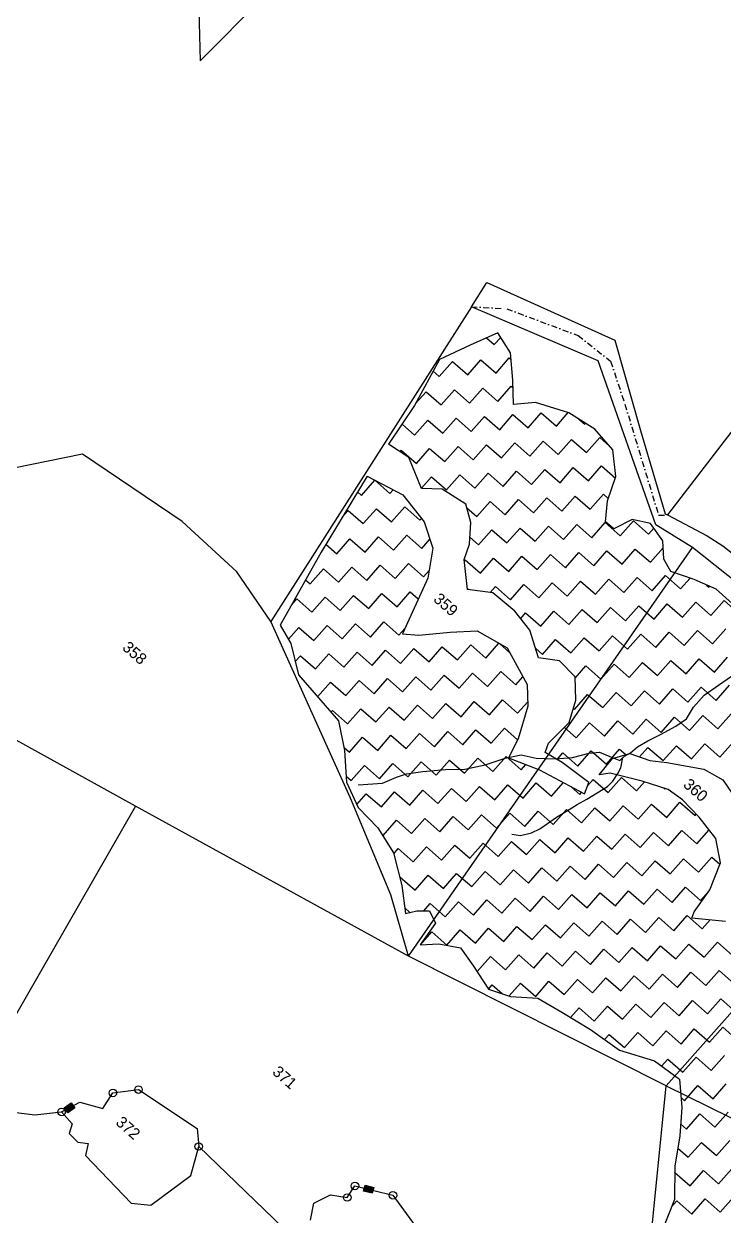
# Model space of a CAD drawing. Header units: metres. Extents: x 316400 to 324250, y 1868140 to 1873603.
# Drawn here: x 322909 to 323502, y 1869173 to 1870184 of the extents above; entities that cross this region are included whole.
import ezdxf

# ---------------------------------------------------------------- set-up
doc = ezdxf.new("R2010")
doc.units = ezdxf.units.M
doc.linetypes.add('DASHDOT', pattern=[1, 0.5, -0.25, 0, -0.25])
for name, color, linetype in [('LINE_WATER', 4, 'Continuous'), ('POLY_HATCH', 12, 'Continuous'), ('POLY_PARCEL', 6, 'Continuous'), ('POLY_WATER', 4, 'Continuous'), ('TEXT_PARCEL', 7, 'Continuous'), ('V_BOUND_LINE', 7, 'Continuous'), ('V_BOUND_STREAM_LINE', 7, 'DASHDOT')]:
    doc.layers.add(name, color=color, linetype=linetype)
doc.styles.add('TEXT_MAP', font='')
doc.styles.get('TEXT_MAP').set_extended_font_data('Kruti Dev 050')

msp = doc.modelspace()

# ---------------------------------------------------------------- hatches: boundary and pattern name
for points in [[(322951.9, 1869264.9), (322948.9, 1869269.1), (322942.8, 1869264.9), (322945.8, 1869260.6)], [(323203.9, 1869192.3), (323205.1, 1869197.3), (323197.9, 1869199.1), (323196.6, 1869194)]]:
    msp.add_hatch(color=256).paths.add_polyline_path(points)

# ---------------------------------------------------------------- linework, layer by layer
for points in [[(322942.8, 1869264.9), (322948.9, 1869269.1), (322951.9, 1869264.9), (322945.8, 1869260.6)], [(323197.9, 1869199.1), (323205.1, 1869197.3), (323203.9, 1869192.3), (323196.6, 1869194)]]:
    msp.add_lwpolyline(points, close=True)
for centre in [(322984.1, 1869277.4), (323005.8, 1869280.2), (322940.6, 1869261.3), (323056.8, 1869232), (323189.2, 1869198.5), (323182.7, 1869188.7), (323221.4, 1869190.6)]:
    msp.add_circle(centre, 3.19)
at = {"layer": 'LINE_WATER'}
for p, q in [((323497.4, 1869623.2), (323512, 1869633.3)), ((323485.1, 1869614.6), (323497.4, 1869623.2)), ((323476.2, 1869604.6), (323485.1, 1869614.6)), ((323470.1, 1869594.8), (323476.2, 1869604.6)), ((323461, 1869588.5), (323470.1, 1869594.8)), ((323448.2, 1869581.3), (323461, 1869588.5)), ((323428.7, 1869571), (323437.4, 1869576)), ((323437.4, 1869576), (323448.2, 1869581.3)), ((323316.5, 1869561.2), (323330.1, 1869564.1)), ((323330.1, 1869564.1), (323342.9, 1869561.4)), ((323358.8, 1869560.8), (323373.5, 1869561.9)), ((323373.5, 1869561.9), (323387.8, 1869565.5)), ((323387.8, 1869565.5), (323396.5, 1869566.4)), ((323396.5, 1869566.4), (323405.2, 1869562.8)), ((323405.2, 1869562.8), (323413.7, 1869559.4)), ((323413.7, 1869559.4), (323417.7, 1869563.1)), ((323417.7, 1869563.1), (323422.7, 1869565.9)), ((323422.7, 1869565.9), (323428.7, 1869571)), ((323265.9, 1869551.6), (323282.3, 1869552.1)), ((323282.3, 1869552.1), (323299.7, 1869555.7)), ((323299.7, 1869555.7), (323316.5, 1869561.2)), ((323342.9, 1869561.4), (323358.8, 1869560.8)), ((323412, 1869548.2), (323414.6, 1869553.2)), ((323414.6, 1869553.2), (323416.2, 1869561.8)), ((323212.6, 1869540), (323224.5, 1869545.3)), ((323224.5, 1869545.3), (323233, 1869548.1)), ((323233, 1869548.1), (323246.7, 1869550)), ((323246.7, 1869550), (323265.9, 1869551.6)), ((323403.3, 1869537.3), (323407.7, 1869541.7)), ((323407.7, 1869541.7), (323412, 1869548.2)), ((323192, 1869538.7), (323212.6, 1869540)), ((323385.8, 1869526.5), (323394.5, 1869531.8)), ((323394.5, 1869531.8), (323403.3, 1869537.3)), ((323368.6, 1869516.5), (323377.4, 1869522)), ((323377.4, 1869522), (323385.8, 1869526.5)), ((323352.3, 1869505.9), (323360.1, 1869511.4)), ((323360.1, 1869511.4), (323368.6, 1869516.5)), ((323338.8, 1869498), (323346, 1869501.5)), ((323346, 1869501.5), (323352.3, 1869505.9)), ((323322.2, 1869496.8), (323329.4, 1869495.8)), ((323329.4, 1869495.8), (323338.8, 1869498))]:
    msp.add_line(p, q, dxfattribs=at)
at = {"layer": 'POLY_HATCH'}
for p, q in [((323310.4, 1869921.9), (323286.9, 1869911.6)), ((323321, 1869905.2), (323310.4, 1869921.9)), ((323286.9, 1869911.6), (323261, 1869899.4)), ((323261, 1869899.4), (323239.6, 1869860.3)), ((323323.1, 1869881.8), (323321, 1869905.2)), ((323323.5, 1869861.3), (323323.1, 1869881.8)), ((323239.6, 1869860.3), (323217.7, 1869827.6)), ((323342.2, 1869863), (323323.5, 1869861.3)), ((323370.5, 1869854.2), (323342.2, 1869863)), ((323392.4, 1869840.3), (323370.5, 1869854.2)), ((323407.7, 1869822.8), (323392.4, 1869840.3)), ((323410.4, 1869800.2), (323407.7, 1869822.8)), ((323199.5, 1869800.6), (323160.5, 1869735.9)), ((323403.3, 1869779.5), (323410.4, 1869800.2)), ((323401.4, 1869761.7), (323403.3, 1869779.5)), ((323408.7, 1869755.8), (323401.4, 1869761.7)), ((323424.2, 1869763.8), (323408.7, 1869755.8)), ((323439.6, 1869760.3), (323424.2, 1869763.8)), ((323450.1, 1869745.7), (323439.6, 1869760.3)), ((323450.9, 1869730.2), (323450.1, 1869745.7)), ((323160.5, 1869735.9), (323125.9, 1869674)), ((323456.8, 1869719.6), (323450.9, 1869730.2)), ((323476.7, 1869712.8), (323456.8, 1869719.6)), ((323495.4, 1869704.5), (323476.7, 1869712.8)), ((323508.9, 1869692.6), (323495.4, 1869704.5)), ((323125.9, 1869674), (323134.9, 1869658.6)), ((323134.9, 1869658.6), (323141.5, 1869632)), ((323141.5, 1869632), (323158.3, 1869612.4)), ((323158.3, 1869612.4), (323175.2, 1869592.9)), ((323175.2, 1869592.9), (323180.5, 1869567.9)), ((323180.5, 1869567.9), (323182.1, 1869541)), ((323182.1, 1869541), (323191.9, 1869519.5)), ((323191.9, 1869519.5), (323208.6, 1869502.1)), ((323208.6, 1869502.1), (323222, 1869480.9)), ((323222, 1869480.9), (323228.9, 1869453.2)), ((323228.9, 1869453.2), (323232.1, 1869429.6)), ((323232.1, 1869429.6), (323241.8, 1869431.8)), ((323241.8, 1869431.8), (323252.3, 1869431.9)), ((323252.3, 1869431.9), (323257.5, 1869421.3)), ((323257.5, 1869421.3), (323244.5, 1869403.1)), ((323244.5, 1869403.1), (323260.4, 1869403.9)), ((323260.4, 1869403.9), (323278.7, 1869400.6)), ((323278.7, 1869400.6), (323289.6, 1869385)), ((323289.6, 1869385), (323302.5, 1869365.5)), ((323302.5, 1869365.5), (323321, 1869359.3)), ((323321, 1869359.3), (323344.2, 1869357.8)), ((323344.2, 1869357.8), (323364.5, 1869346)), ((323364.5, 1869346), (323388.9, 1869331.2)), ((323388.9, 1869331.2), (323413.5, 1869313.6)), ((323413.5, 1869313.6), (323443, 1869304.5)), ((323443, 1869304.5), (323464.2, 1869289.1)), ((323464.2, 1869289.1), (323466.3, 1869265.1)), ((323466.3, 1869265.1), (323464.4, 1869241.1)), ((323464.4, 1869241.1), (323460.2, 1869215.2)), ((323460.2, 1869215.2), (323460, 1869187.1)), ((323460, 1869187.1), (323448.1, 1869157.1))]:
    msp.add_line(p, q, dxfattribs=at)
at = {"layer": 'POLY_HATCH', "linetype": 'Continuous', "ltscale": 10}
for p, q in [((323300.8, 1869917.7), (323307.3, 1869912)), ((323307.3, 1869912), (323312.8, 1869918.2)), ((323260.7, 1869884.9), (323272, 1869897.7)), ((323272, 1869897.7), (323284.8, 1869886.4)), ((323284.8, 1869886.4), (323296, 1869899.2)), ((323296, 1869899.2), (323308.8, 1869887.9)), ((323308.8, 1869887.9), (323320, 1869900.7)), ((323320, 1869900.7), (323321.5, 1869899.4)), ((323255.5, 1869889.5), (323260.7, 1869884.9)), ((323310.3, 1869863.9), (323321.6, 1869876.7)), ((323321.6, 1869876.7), (323323.2, 1869875.3)), ((323240.6, 1869862), (323249.5, 1869872.1)), ((323249.5, 1869872.1), (323262.3, 1869860.9)), ((323262.3, 1869860.9), (323273.5, 1869873.6)), ((323273.5, 1869873.6), (323286.3, 1869862.4)), ((323286.3, 1869862.4), (323297.5, 1869875.2)), ((323297.5, 1869875.2), (323310.3, 1869863.9)), ((323239.8, 1869835.3), (323251, 1869848.1)), ((323251, 1869848.1), (323263.8, 1869836.8)), ((323263.8, 1869836.8), (323275, 1869849.6)), ((323275, 1869849.6), (323287.8, 1869838.4)), ((323287.8, 1869838.4), (323299.1, 1869851.1)), ((323299.1, 1869851.1), (323311.9, 1869839.9)), ((323311.9, 1869839.9), (323323.1, 1869852.7)), ((323323.1, 1869852.7), (323335.9, 1869841.4)), ((323335.9, 1869841.4), (323347.1, 1869854.2)), ((323347.1, 1869854.2), (323359.9, 1869842.9)), ((323359.9, 1869842.9), (323370, 1869854.4)), ((323379, 1869848.8), (323383.9, 1869844.5)), ((323383.9, 1869844.5), (323384.6, 1869845.2)), ((323229.1, 1869844.6), (323239.8, 1869835.3)), ((323265.3, 1869812.8), (323276.6, 1869825.6)), ((323276.6, 1869825.6), (323289.3, 1869814.3)), ((323289.3, 1869814.3), (323300.6, 1869827.1)), ((323300.6, 1869827.1), (323313.4, 1869815.9)), ((323313.4, 1869815.9), (323324.6, 1869828.6)), ((323324.6, 1869828.6), (323337.4, 1869817.4)), ((323337.4, 1869817.4), (323348.7, 1869830.2)), ((323348.7, 1869830.2), (323361.4, 1869818.9)), ((323361.4, 1869818.9), (323372.7, 1869831.7)), ((323372.7, 1869831.7), (323385.5, 1869820.4)), ((323385.5, 1869820.4), (323396.7, 1869833.2)), ((323396.7, 1869833.2), (323404.9, 1869826)), ((323227.4, 1869821.3), (323228.5, 1869822.5)), ((323228.5, 1869822.5), (323241.3, 1869811.3)), ((323241.3, 1869811.3), (323252.5, 1869824)), ((323252.5, 1869824), (323265.3, 1869812.8)), ((323314.9, 1869791.8), (323326.2, 1869804.6)), ((323326.2, 1869804.6), (323338.9, 1869793.3)), ((323338.9, 1869793.3), (323350.2, 1869806.1)), ((323350.2, 1869806.1), (323363, 1869794.9)), ((323363, 1869794.9), (323374.2, 1869807.7)), ((323374.2, 1869807.7), (323387, 1869796.4)), ((323387, 1869796.4), (323398.2, 1869809.2)), ((323398.2, 1869809.2), (323409.9, 1869798.9)), ((323194.8, 1869784.2), (323206, 1869797)), ((323206, 1869797), (323218.8, 1869785.7)), ((323245.5, 1869790.2), (323254.1, 1869800)), ((323254.1, 1869800), (323266.8, 1869788.8)), ((323266.8, 1869788.8), (323278.1, 1869801.5)), ((323278.1, 1869801.5), (323290.9, 1869790.3)), ((323290.9, 1869790.3), (323302.1, 1869803.1)), ((323302.1, 1869803.1), (323314.9, 1869791.8)), ((323191.4, 1869787.1), (323194.8, 1869784.2)), ((323218.8, 1869785.7), (323221.7, 1869789)), ((323388.5, 1869772.4), (323399.8, 1869785.2)), ((323399.8, 1869785.2), (323403.9, 1869781.5)), ((323220.3, 1869761.7), (323231.6, 1869774.5)), ((323231.6, 1869774.5), (323244.3, 1869763.2)), ((323292.4, 1869766.3), (323303.7, 1869779)), ((323303.7, 1869779), (323316.4, 1869767.8)), ((323316.4, 1869767.8), (323327.7, 1869780.6)), ((323327.7, 1869780.6), (323340.5, 1869769.3)), ((323340.5, 1869769.3), (323351.7, 1869782.1)), ((323351.7, 1869782.1), (323364.5, 1869770.8)), ((323364.5, 1869770.8), (323375.7, 1869783.6)), ((323375.7, 1869783.6), (323388.5, 1869772.4)), ((323178.5, 1869765.7), (323183.5, 1869771.4)), ((323183.5, 1869771.4), (323196.3, 1869760.2)), ((323196.3, 1869760.2), (323207.5, 1869772.9)), ((323207.5, 1869772.9), (323220.3, 1869761.7)), ((323244.3, 1869763.2), (323245.6, 1869764.7)), ((323284.1, 1869773.6), (323292.4, 1869766.3)), ((323293.9, 1869742.2), (323305.2, 1869755)), ((323305.2, 1869755), (323318, 1869743.8)), ((323318, 1869743.8), (323329.2, 1869756.5)), ((323329.2, 1869756.5), (323342, 1869745.3)), ((323342, 1869745.3), (323353.2, 1869758.1)), ((323353.2, 1869758.1), (323366, 1869746.8)), ((323366, 1869746.8), (323377.3, 1869759.6)), ((323377.3, 1869759.6), (323390, 1869748.3)), ((323390, 1869748.3), (323401.3, 1869761.1)), ((323401.3, 1869761.1), (323414.1, 1869749.9)), ((323414.1, 1869749.9), (323425.3, 1869762.6)), ((323425.3, 1869762.6), (323438.1, 1869751.4)), ((323438.1, 1869751.4), (323442.5, 1869756.4)), ((323173.8, 1869734.6), (323185, 1869747.4)), ((323185, 1869747.4), (323197.8, 1869736.1)), ((323197.8, 1869736.1), (323209.1, 1869748.9)), ((323209.1, 1869748.9), (323221.8, 1869737.7)), ((323221.8, 1869737.7), (323233.1, 1869750.4)), ((323233.1, 1869750.4), (323245.9, 1869739.2)), ((323245.9, 1869739.2), (323252.7, 1869747)), ((323286.7, 1869748.6), (323293.9, 1869742.2)), ((323164.6, 1869742.7), (323173.8, 1869734.6)), ((323343.5, 1869721.3), (323354.8, 1869734)), ((323354.8, 1869734), (323367.5, 1869722.8)), ((323367.5, 1869722.8), (323378.8, 1869735.6)), ((323378.8, 1869735.6), (323391.6, 1869724.3)), ((323391.6, 1869724.3), (323402.8, 1869737.1)), ((323402.8, 1869737.1), (323415.6, 1869725.8)), ((323415.6, 1869725.8), (323426.8, 1869738.6)), ((323426.8, 1869738.6), (323439.6, 1869727.4)), ((323439.6, 1869727.4), (323450.4, 1869739.6)), ((323199.3, 1869712.1), (323210.6, 1869724.9)), ((323210.6, 1869724.9), (323223.4, 1869713.6)), ((323223.4, 1869713.6), (323234.6, 1869726.4)), ((323234.6, 1869726.4), (323247.4, 1869715.2)), ((323282.1, 1869728.8), (323282.7, 1869729.5)), ((323282.7, 1869729.5), (323295.5, 1869718.2)), ((323295.5, 1869718.2), (323306.7, 1869731)), ((323306.7, 1869731), (323319.5, 1869719.7)), ((323319.5, 1869719.7), (323330.7, 1869732.5)), ((323330.7, 1869732.5), (323343.5, 1869721.3)), ((323151.3, 1869709.1), (323162.5, 1869721.8)), ((323162.5, 1869721.8), (323175.3, 1869710.6)), ((323175.3, 1869710.6), (323186.6, 1869723.4)), ((323186.6, 1869723.4), (323199.3, 1869712.1)), ((323247.4, 1869715.2), (323252, 1869720.4)), ((323417.1, 1869701.8), (323428.4, 1869714.6)), ((323428.4, 1869714.6), (323441.2, 1869703.3)), ((323441.2, 1869703.3), (323452.4, 1869716.1)), ((323452.4, 1869716.1), (323465.2, 1869704.9)), ((323465.2, 1869704.9), (323473.2, 1869714)), ((323147.4, 1869712.5), (323151.3, 1869709.1)), ((323284.6, 1869705.1), (323285.5, 1869704.3)), ((323303.7, 1869701.8), (323308.2, 1869707)), ((323308.2, 1869707), (323321, 1869695.7)), ((323321, 1869695.7), (323332.3, 1869708.5)), ((323332.3, 1869708.5), (323345, 1869697.2)), ((323345, 1869697.2), (323356.3, 1869710)), ((323356.3, 1869710), (323369.1, 1869698.8)), ((323369.1, 1869698.8), (323380.3, 1869711.5)), ((323380.3, 1869711.5), (323393.1, 1869700.3)), ((323393.1, 1869700.3), (323404.3, 1869713.1)), ((323404.3, 1869713.1), (323417.1, 1869701.8)), ((323487.2, 1869708.1), (323489.2, 1869706.4)), ((323489.2, 1869706.4), (323489.7, 1869707)), ((323135.4, 1869691), (323140, 1869696.3)), ((323140, 1869696.3), (323152.8, 1869685)), ((323152.8, 1869685), (323164.1, 1869697.8)), ((323164.1, 1869697.8), (323176.8, 1869686.6)), ((323176.8, 1869686.6), (323188.1, 1869699.3)), ((323188.1, 1869699.3), (323200.9, 1869688.1)), ((323200.9, 1869688.1), (323212.1, 1869700.9)), ((323212.1, 1869700.9), (323224.9, 1869689.6)), ((323224.9, 1869689.6), (323236.1, 1869702.4)), ((323236.1, 1869702.4), (323242.9, 1869696.4)), ((323466.7, 1869680.8), (323478, 1869693.6)), ((323478, 1869693.6), (323490.7, 1869682.4)), ((323490.7, 1869682.4), (323502, 1869695.1)), ((323502, 1869695.1), (323510.1, 1869688)), ((323329.7, 1869679.8), (323333.8, 1869684.5)), ((323333.8, 1869684.5), (323346.6, 1869673.2)), ((323346.6, 1869673.2), (323357.8, 1869686)), ((323357.8, 1869686), (323370.6, 1869674.7)), ((323370.6, 1869674.7), (323381.8, 1869687.5)), ((323381.8, 1869687.5), (323394.6, 1869676.3)), ((323394.6, 1869676.3), (323405.9, 1869689)), ((323405.9, 1869689), (323418.6, 1869677.8)), ((323418.6, 1869677.8), (323429.9, 1869690.6)), ((323429.9, 1869690.6), (323442.7, 1869679.3)), ((323442.7, 1869679.3), (323453.9, 1869692.1)), ((323453.9, 1869692.1), (323466.7, 1869680.8)), ((323154.3, 1869661), (323165.6, 1869673.8)), ((323165.6, 1869673.8), (323178.4, 1869662.5)), ((323178.4, 1869662.5), (323189.6, 1869675.3)), ((323189.6, 1869675.3), (323202.4, 1869664)), ((323202.4, 1869664), (323213.6, 1869676.8)), ((323213.6, 1869676.8), (323226.4, 1869665.6)), ((323132.8, 1869662.3), (323141.6, 1869672.2)), ((323141.6, 1869672.2), (323154.3, 1869661)), ((323226.4, 1869665.6), (323231.6, 1869671.4)), ((323372.1, 1869650.7), (323383.4, 1869663.5)), ((323383.4, 1869663.5), (323396.1, 1869652.2)), ((323396.1, 1869652.2), (323407.4, 1869665)), ((323407.4, 1869665), (323420.2, 1869653.8)), ((323420.2, 1869653.8), (323431.4, 1869666.5)), ((323431.4, 1869666.5), (323444.2, 1869655.3)), ((323444.2, 1869655.3), (323455.5, 1869668.1)), ((323455.5, 1869668.1), (323468.2, 1869656.8)), ((323468.2, 1869656.8), (323479.5, 1869669.6)), ((323479.5, 1869669.6), (323492.3, 1869658.3)), ((323492.3, 1869658.3), (323503.5, 1869671.1)), ((323227.9, 1869641.5), (323239.2, 1869654.3)), ((323239.2, 1869654.3), (323252, 1869643.1)), ((323252, 1869643.1), (323263.2, 1869655.8)), ((323263.2, 1869655.8), (323276, 1869644.6)), ((323276, 1869644.6), (323287.3, 1869657.4)), ((323287.3, 1869657.4), (323300, 1869646.1)), ((323300, 1869646.1), (323311.2, 1869658.8)), ((323311.9, 1869658.4), (323320.3, 1869651)), ((323342.4, 1869654.2), (323348.1, 1869649.2)), ((323348.1, 1869649.2), (323359.3, 1869662)), ((323359.3, 1869662), (323372.1, 1869650.7)), ((323138.7, 1869643.3), (323143.1, 1869648.2)), ((323143.1, 1869648.2), (323155.9, 1869637)), ((323155.9, 1869637), (323167.1, 1869649.7)), ((323167.1, 1869649.7), (323179.9, 1869638.5)), ((323179.9, 1869638.5), (323191.1, 1869651.3)), ((323191.1, 1869651.3), (323203.9, 1869640)), ((323203.9, 1869640), (323215.2, 1869652.8)), ((323215.2, 1869652.8), (323227.9, 1869641.5)), ((323445.7, 1869631.3), (323457, 1869644)), ((323457, 1869644), (323469.8, 1869632.8)), ((323469.8, 1869632.8), (323481, 1869645.6)), ((323481, 1869645.6), (323493.8, 1869634.3)), ((323493.8, 1869634.3), (323505, 1869647.1)), ((323277.5, 1869620.6), (323288.8, 1869633.3)), ((323288.8, 1869633.3), (323301.6, 1869622.1)), ((323301.6, 1869622.1), (323312.8, 1869634.9)), ((323312.8, 1869634.9), (323325.6, 1869623.6)), ((323375.8, 1869629.1), (323384.9, 1869639.5)), ((323384.9, 1869639.5), (323397.7, 1869628.2)), ((323397.7, 1869628.2), (323408.9, 1869641)), ((323408.9, 1869641), (323421.7, 1869629.7)), ((323421.7, 1869629.7), (323433, 1869642.5)), ((323433, 1869642.5), (323445.7, 1869631.3)), ((323157.6, 1869613.2), (323168.6, 1869625.7)), ((323168.6, 1869625.7), (323181.4, 1869614.5)), ((323181.4, 1869614.5), (323192.7, 1869627.2)), ((323192.7, 1869627.2), (323205.4, 1869616)), ((323205.4, 1869616), (323216.7, 1869628.8)), ((323216.7, 1869628.8), (323229.5, 1869617.5)), ((323229.5, 1869617.5), (323240.7, 1869630.3)), ((323240.7, 1869630.3), (323253.5, 1869619)), ((323253.5, 1869619), (323264.8, 1869631.8)), ((323264.8, 1869631.8), (323277.5, 1869620.6)), ((323325.6, 1869623.6), (323331.5, 1869630.4)), ((323495.3, 1869610.3), (323506.6, 1869623.1)), ((323375.2, 1869602.6), (323386.4, 1869615.4)), ((323386.4, 1869615.4), (323399.2, 1869604.2)), ((323399.2, 1869604.2), (323410.5, 1869617)), ((323410.5, 1869617), (323423.2, 1869605.7)), ((323423.2, 1869605.7), (323434.5, 1869618.5)), ((323434.5, 1869618.5), (323447.3, 1869607.2)), ((323447.3, 1869607.2), (323458.5, 1869620)), ((323458.5, 1869620), (323471.3, 1869608.8)), ((323471.3, 1869608.8), (323482.5, 1869621.5)), ((323482.5, 1869621.5), (323495.3, 1869610.3)), ((323182.9, 1869590.4), (323194.2, 1869603.2)), ((323194.2, 1869603.2), (323207, 1869592)), ((323207, 1869592), (323218.2, 1869604.7)), ((323218.2, 1869604.7), (323231, 1869593.5)), ((323231, 1869593.5), (323242.3, 1869606.3)), ((323242.3, 1869606.3), (323255, 1869595)), ((323255, 1869595), (323266.3, 1869607.8)), ((323266.3, 1869607.8), (323279.1, 1869596.5)), ((323279.1, 1869596.5), (323290.3, 1869609.3)), ((323290.3, 1869609.3), (323303.1, 1869598.1)), ((323303.1, 1869598.1), (323314.3, 1869610.8)), ((323314.3, 1869610.8), (323327.1, 1869599.6)), ((323327.1, 1869599.6), (323335.6, 1869609.2)), ((323374.3, 1869603.4), (323375.2, 1869602.6)), ((323168.9, 1869600.2), (323170.2, 1869601.7)), ((323170.2, 1869601.7), (323182.9, 1869590.4)), ((323400.7, 1869580.1), (323412, 1869592.9)), ((323412, 1869592.9), (323424.8, 1869581.7)), ((323424.8, 1869581.7), (323436, 1869594.4)), ((323436, 1869594.4), (323448.8, 1869583.2)), ((323448.8, 1869583.2), (323460, 1869596)), ((323460, 1869596), (323472.8, 1869584.7)), ((323472.8, 1869584.7), (323484.1, 1869597.5)), ((323484.1, 1869597.5), (323496.8, 1869586.3)), ((323496.8, 1869586.3), (323508.1, 1869599)), ((323232.5, 1869569.5), (323243.8, 1869582.2)), ((323243.8, 1869582.2), (323256.6, 1869571)), ((323256.6, 1869571), (323267.8, 1869583.8)), ((323267.8, 1869583.8), (323280.6, 1869572.5)), ((323280.6, 1869572.5), (323291.8, 1869585.3)), ((323291.8, 1869585.3), (323304.6, 1869574)), ((323304.6, 1869574), (323315.9, 1869586.8)), ((323315.9, 1869586.8), (323327.1, 1869576.9)), ((323366.7, 1869587.4), (323376.7, 1869578.6)), ((323376.7, 1869578.6), (323387.9, 1869591.4)), ((323387.9, 1869591.4), (323400.7, 1869580.1)), ((323184.5, 1869566.4), (323195.7, 1869579.2)), ((323195.7, 1869579.2), (323208.5, 1869567.9)), ((323208.5, 1869567.9), (323219.7, 1869580.7)), ((323219.7, 1869580.7), (323232.5, 1869569.5)), ((323474.3, 1869560.7), (323485.6, 1869573.5)), ((323485.6, 1869573.5), (323498.4, 1869562.2)), ((323498.4, 1869562.2), (323509.6, 1869575)), ((323180, 1869570.3), (323184.5, 1869566.4)), ((323306.1, 1869550), (323317.4, 1869562.8)), ((323317.4, 1869562.8), (323330.2, 1869551.5)), ((323360.5, 1869560.2), (323365.4, 1869565.8)), ((323365.4, 1869565.8), (323378.2, 1869554.6)), ((323378.2, 1869554.6), (323389.5, 1869567.4)), ((323389.5, 1869567.4), (323402.3, 1869556.1)), ((323402.3, 1869556.1), (323413.5, 1869568.9)), ((323413.5, 1869568.9), (323418.8, 1869564.3)), ((323430.4, 1869562.4), (323437.5, 1869570.4)), ((323437.5, 1869570.4), (323450.3, 1869559.2)), ((323450.3, 1869559.2), (323461.6, 1869571.9)), ((323461.6, 1869571.9), (323474.3, 1869560.7)), ((323186, 1869542.4), (323197.2, 1869555.2)), ((323197.2, 1869555.2), (323210, 1869543.9)), ((323210, 1869543.9), (323221.3, 1869556.7)), ((323221.3, 1869556.7), (323234.1, 1869545.4)), ((323234.1, 1869545.4), (323245.3, 1869558.2)), ((323245.3, 1869558.2), (323258.1, 1869547)), ((323258.1, 1869547), (323269.3, 1869559.7)), ((323269.3, 1869559.7), (323282.1, 1869548.5)), ((323282.1, 1869548.5), (323293.4, 1869561.3)), ((323293.4, 1869561.3), (323306.1, 1869550)), ((323330.2, 1869551.5), (323334, 1869555.9)), ((323181.8, 1869546.1), (323186, 1869542.4)), ((323386.2, 1869537.9), (323391, 1869543.3)), ((323391, 1869543.3), (323403.8, 1869532.1)), ((323403.8, 1869532.1), (323415, 1869544.9)), ((323415, 1869544.9), (323427.8, 1869533.6)), ((323211.6, 1869519.9), (323222.8, 1869532.7)), ((323222.8, 1869532.7), (323235.6, 1869521.4)), ((323235.6, 1869521.4), (323246.8, 1869534.2)), ((323246.8, 1869534.2), (323259.6, 1869522.9)), ((323259.6, 1869522.9), (323270.9, 1869535.7)), ((323270.9, 1869535.7), (323283.6, 1869524.5)), ((323283.6, 1869524.5), (323294.9, 1869537.2)), ((323294.9, 1869537.2), (323307.7, 1869526)), ((323307.7, 1869526), (323318.9, 1869538.8)), ((323318.9, 1869538.8), (323331.7, 1869527.5)), ((323331.7, 1869527.5), (323342.9, 1869540.3)), ((323342.9, 1869540.3), (323355.7, 1869529)), ((323355.7, 1869529), (323365.9, 1869540.6)), ((323372.3, 1869537.1), (323379.8, 1869530.6)), ((323379.8, 1869530.6), (323381.3, 1869532.3)), ((323427.8, 1869533.6), (323434.6, 1869541.3)), ((323451, 1869535.9), (323451.8, 1869535.1)), ((323451.8, 1869535.1), (323452.2, 1869535.5)), ((323190.7, 1869522), (323198.8, 1869531.1)), ((323198.8, 1869531.1), (323211.6, 1869519.9)), ((323429.3, 1869509.6), (323440.6, 1869522.4)), ((323440.6, 1869522.4), (323453.4, 1869511.1)), ((323453.4, 1869511.1), (323464.6, 1869523.9)), ((323464.6, 1869523.9), (323477.4, 1869512.6)), ((323261.1, 1869498.9), (323272.4, 1869511.7)), ((323272.4, 1869511.7), (323285.2, 1869500.4)), ((323285.2, 1869500.4), (323296.4, 1869513.2)), ((323296.4, 1869513.2), (323309.2, 1869502)), ((323309.2, 1869502), (323320.4, 1869514.7)), ((323320.4, 1869514.7), (323333.2, 1869503.5)), ((323333.2, 1869503.5), (323344.5, 1869516.3)), ((323344.5, 1869516.3), (323357.2, 1869505)), ((323357.2, 1869505), (323368.5, 1869517.8)), ((323368.5, 1869517.8), (323381.3, 1869506.5)), ((323381.3, 1869506.5), (323392.5, 1869519.3)), ((323392.5, 1869519.3), (323405.3, 1869508.1)), ((323405.3, 1869508.1), (323416.6, 1869520.8)), ((323416.6, 1869520.8), (323429.3, 1869509.6)), ((323477.4, 1869512.6), (323478.5, 1869513.9)), ((323213.1, 1869495.8), (323224.3, 1869508.6)), ((323224.3, 1869508.6), (323237.1, 1869497.4)), ((323237.1, 1869497.4), (323248.4, 1869510.2)), ((323248.4, 1869510.2), (323261.1, 1869498.9)), ((323211.9, 1869496.9), (323213.1, 1869495.8)), ((323334.7, 1869479.5), (323346, 1869492.2)), ((323346, 1869492.2), (323358.8, 1869481)), ((323358.8, 1869481), (323370, 1869493.8)), ((323370, 1869493.8), (323382.8, 1869482.5)), ((323382.8, 1869482.5), (323394.1, 1869495.3)), ((323394.1, 1869495.3), (323406.8, 1869484)), ((323406.8, 1869484), (323418.1, 1869496.8)), ((323418.1, 1869496.8), (323430.9, 1869485.6)), ((323430.9, 1869485.6), (323442.1, 1869498.3)), ((323442.1, 1869498.3), (323454.9, 1869487.1)), ((323454.9, 1869487.1), (323466.1, 1869499.9)), ((323466.1, 1869499.9), (323478.9, 1869488.6)), ((323478.9, 1869488.6), (323489.4, 1869500.5)), ((323222.1, 1869480.3), (323225.9, 1869484.6)), ((323225.9, 1869484.6), (323238.6, 1869473.3)), ((323238.6, 1869473.3), (323249.9, 1869486.1)), ((323249.9, 1869486.1), (323262.7, 1869474.9)), ((323262.7, 1869474.9), (323273.9, 1869487.6)), ((323273.9, 1869487.6), (323286.7, 1869476.4)), ((323286.7, 1869476.4), (323297.9, 1869489.2)), ((323297.9, 1869489.2), (323310.7, 1869477.9)), ((323310.7, 1869477.9), (323322, 1869490.7)), ((323322, 1869490.7), (323334.7, 1869479.5)), ((323384.3, 1869458.5), (323395.6, 1869471.3)), ((323395.6, 1869471.3), (323408.4, 1869460)), ((323408.4, 1869460), (323419.6, 1869472.8)), ((323419.6, 1869472.8), (323432.4, 1869461.5)), ((323432.4, 1869461.5), (323443.6, 1869474.3)), ((323443.6, 1869474.3), (323456.4, 1869463.1)), ((323456.4, 1869463.1), (323467.7, 1869475.8)), ((323467.7, 1869475.8), (323480.4, 1869464.6)), ((323480.4, 1869464.6), (323491.7, 1869477.4)), ((323491.7, 1869477.4), (323498.5, 1869471.4)), ((323240.2, 1869449.3), (323251.4, 1869462.1)), ((323251.4, 1869462.1), (323264.2, 1869450.8)), ((323264.2, 1869450.8), (323275.4, 1869463.6)), ((323275.4, 1869463.6), (323288.2, 1869452.4)), ((323288.2, 1869452.4), (323299.5, 1869465.1)), ((323299.5, 1869465.1), (323312.2, 1869453.9)), ((323312.2, 1869453.9), (323323.5, 1869466.7)), ((323323.5, 1869466.7), (323336.3, 1869455.4)), ((323336.3, 1869455.4), (323347.5, 1869468.2)), ((323347.5, 1869468.2), (323360.3, 1869456.9)), ((323360.3, 1869456.9), (323371.6, 1869469.7)), ((323371.6, 1869469.7), (323384.3, 1869458.5)), ((323227.1, 1869460.3), (323227.4, 1869460.6)), ((323227.4, 1869460.6), (323240.2, 1869449.3)), ((323457.9, 1869439), (323469.2, 1869451.8)), ((323469.2, 1869451.8), (323482, 1869440.6)), ((323289.7, 1869428.3), (323301, 1869441.1)), ((323301, 1869441.1), (323313.8, 1869429.9)), ((323313.8, 1869429.9), (323325, 1869442.6)), ((323325, 1869442.6), (323337.8, 1869431.4)), ((323337.8, 1869431.4), (323349.1, 1869444.2)), ((323349.1, 1869444.2), (323361.8, 1869432.9)), ((323361.8, 1869432.9), (323373.1, 1869445.7)), ((323373.1, 1869445.7), (323385.9, 1869434.4)), ((323385.9, 1869434.4), (323397.1, 1869447.2)), ((323397.1, 1869447.2), (323409.9, 1869436)), ((323409.9, 1869436), (323421.1, 1869448.8)), ((323421.1, 1869448.8), (323433.9, 1869437.5)), ((323433.9, 1869437.5), (323445.2, 1869450.3)), ((323445.2, 1869450.3), (323457.9, 1869439)), ((323482, 1869440.6), (323489.3, 1869448.8)), ((323231.4, 1869434.3), (323235.8, 1869430.4)), ((323247.5, 1869431.9), (323252.9, 1869438.1)), ((323252.9, 1869438.1), (323265.7, 1869426.8)), ((323265.7, 1869426.8), (323277, 1869439.6)), ((323277, 1869439.6), (323289.7, 1869428.3)), ((323363.4, 1869408.9), (323374.6, 1869421.7)), ((323374.6, 1869421.7), (323387.4, 1869410.4)), ((323387.4, 1869410.4), (323398.6, 1869423.2)), ((323398.6, 1869423.2), (323411.4, 1869411.9)), ((323411.4, 1869411.9), (323422.7, 1869424.7)), ((323422.7, 1869424.7), (323435.4, 1869413.5)), ((323435.4, 1869413.5), (323446.7, 1869426.2)), ((323446.7, 1869426.2), (323459.5, 1869415)), ((323459.5, 1869415), (323470.7, 1869427.8)), ((323470.7, 1869427.8), (323483.5, 1869416.5)), ((323483.5, 1869416.5), (323490.1, 1869424.1)), ((323244.8, 1869403.1), (323254.5, 1869414)), ((323254.5, 1869414), (323267.2, 1869402.8)), ((323267.2, 1869402.8), (323278.5, 1869415.6)), ((323278.5, 1869415.6), (323291.3, 1869404.3)), ((323291.3, 1869404.3), (323302.5, 1869417.1)), ((323302.5, 1869417.1), (323315.3, 1869405.8)), ((323315.3, 1869405.8), (323326.5, 1869418.6)), ((323326.5, 1869418.6), (323339.3, 1869407.4)), ((323339.3, 1869407.4), (323350.6, 1869420.1)), ((323350.6, 1869420.1), (323363.4, 1869408.9)), ((323412.9, 1869387.9), (323424.2, 1869400.7)), ((323424.2, 1869400.7), (323437, 1869389.4)), ((323437, 1869389.4), (323448.2, 1869402.2)), ((323448.2, 1869402.2), (323461, 1869391)), ((323461, 1869391), (323472.2, 1869403.7)), ((323472.2, 1869403.7), (323485, 1869392.5)), ((323485, 1869392.5), (323496.3, 1869405.3)), ((323496.3, 1869405.3), (323509.1, 1869394)), ((323292.8, 1869380.3), (323304, 1869393.1)), ((323304, 1869393.1), (323316.8, 1869381.8)), ((323316.8, 1869381.8), (323328.1, 1869394.6)), ((323328.1, 1869394.6), (323340.9, 1869383.3)), ((323340.9, 1869383.3), (323352.1, 1869396.1)), ((323352.1, 1869396.1), (323364.9, 1869384.9)), ((323364.9, 1869384.9), (323376.1, 1869397.6)), ((323376.1, 1869397.6), (323388.9, 1869386.4)), ((323388.9, 1869386.4), (323400.2, 1869399.2)), ((323400.2, 1869399.2), (323412.9, 1869387.9)), ((323292.5, 1869380.5), (323292.8, 1869380.3)), ((323486.6, 1869368.5), (323497.8, 1869381.2)), ((323497.8, 1869381.2), (323510.6, 1869370)), ((323320, 1869359.7), (323329.6, 1869370.6)), ((323329.6, 1869370.6), (323342.4, 1869359.3)), ((323342.4, 1869359.3), (323353.6, 1869372.1)), ((323353.6, 1869372.1), (323366.4, 1869360.8)), ((323366.4, 1869360.8), (323377.7, 1869373.6)), ((323377.7, 1869373.6), (323390.4, 1869362.4)), ((323390.4, 1869362.4), (323401.7, 1869375.1)), ((323401.7, 1869375.1), (323414.5, 1869363.9)), ((323414.5, 1869363.9), (323425.7, 1869376.7)), ((323425.7, 1869376.7), (323438.5, 1869365.4)), ((323438.5, 1869365.4), (323449.7, 1869378.2)), ((323449.7, 1869378.2), (323462.5, 1869366.9)), ((323462.5, 1869366.9), (323473.8, 1869379.7)), ((323473.8, 1869379.7), (323486.6, 1869368.5)), ((323302.5, 1869365.5), (323305.6, 1869369)), ((323305.6, 1869369), (323313.9, 1869361.7)), ((323372, 1869341.4), (323379.2, 1869349.6)), ((323379.2, 1869349.6), (323392, 1869338.3)), ((323392, 1869338.3), (323403.2, 1869351.1)), ((323403.2, 1869351.1), (323416, 1869339.9)), ((323416, 1869339.9), (323427.2, 1869352.6)), ((323427.2, 1869352.6), (323440, 1869341.4)), ((323440, 1869341.4), (323451.3, 1869354.2)), ((323451.3, 1869354.2), (323464, 1869342.9)), ((323464, 1869342.9), (323475.3, 1869355.7)), ((323475.3, 1869355.7), (323488.1, 1869344.4)), ((323488.1, 1869344.4), (323499.3, 1869357.2)), ((323499.3, 1869357.2), (323512.1, 1869346)), ((323441.5, 1869317.4), (323452.8, 1869330.1)), ((323452.8, 1869330.1), (323465.6, 1869318.9)), ((323465.6, 1869318.9), (323476.8, 1869331.7)), ((323476.8, 1869331.7), (323489.6, 1869320.4)), ((323489.6, 1869320.4), (323500.9, 1869333.2)), ((323500.9, 1869333.2), (323513.6, 1869321.9)), ((323400.8, 1869322.7), (323404.7, 1869327.1)), ((323404.7, 1869327.1), (323417.5, 1869315.8)), ((323417.5, 1869315.8), (323428.8, 1869328.6)), ((323428.8, 1869328.6), (323441.5, 1869317.4)), ((323491.1, 1869296.4), (323502.4, 1869309.2)), ((323449, 1869300.1), (323454.3, 1869306.1)), ((323454.3, 1869306.1), (323467.1, 1869294.9)), ((323467.1, 1869294.9), (323478.4, 1869307.6)), ((323478.4, 1869307.6), (323491.1, 1869296.4)), ((323468.6, 1869270.8), (323479.9, 1869283.6)), ((323479.9, 1869283.6), (323492.7, 1869272.4)), ((323492.7, 1869272.4), (323503.9, 1869285.1)), ((323465.6, 1869273.5), (323468.6, 1869270.8)), ((323470.2, 1869246.8), (323481.4, 1869259.6)), ((323481.4, 1869259.6), (323494.2, 1869248.3)), ((323494.2, 1869248.3), (323505.4, 1869261.1)), ((323465.2, 1869251.1), (323470.2, 1869246.8)), ((323462.7, 1869230.7), (323471.7, 1869222.8)), ((323471.7, 1869222.8), (323482.9, 1869235.5)), ((323482.9, 1869235.5), (323495.7, 1869224.3)), ((323495.7, 1869224.3), (323507, 1869237.1)), ((323460.1, 1869209.7), (323460.4, 1869210)), ((323460.4, 1869210), (323473.2, 1869198.7)), ((323473.2, 1869198.7), (323484.5, 1869211.5)), ((323484.5, 1869211.5), (323497.2, 1869200.3)), ((323497.2, 1869200.3), (323508.5, 1869213)), ((323498.8, 1869176.2), (323510, 1869189)), ((323457.6, 1869181), (323462, 1869186)), ((323462, 1869186), (323474.7, 1869174.7)), ((323474.7, 1869174.7), (323486, 1869187.5)), ((323486, 1869187.5), (323498.8, 1869176.2))]:
    msp.add_line(p, q, dxfattribs=at)
at = {"layer": 'POLY_HATCH', "ltscale": 10}
for p, q in [((323234.8, 1869816.4), (323217.7, 1869827.6)), ((323245.6, 1869789.9), (323234.8, 1869816.4)), ((323199.5, 1869800.6), (323229.9, 1869784.6)), ((323229.9, 1869784.6), (323247.9, 1869761.8)), ((323263.2, 1869789.4), (323245.6, 1869789.9)), ((323283.2, 1869776.8), (323263.2, 1869789.4)), ((323287.4, 1869761.1), (323283.2, 1869776.8)), ((323247.9, 1869761.8), (323255.2, 1869739.3)), ((323286.4, 1869742.9), (323287.4, 1869761.1)), ((323255.2, 1869739.3), (323251, 1869714)), ((323281.9, 1869729.8), (323286.4, 1869742.9)), ((323284.6, 1869704.4), (323281.9, 1869729.8)), ((323251, 1869714), (323229.5, 1869666.8)), ((323306.1, 1869701.5), (323284.6, 1869704.4)), ((323324.7, 1869686.1), (323306.1, 1869701.5)), ((323337.5, 1869669.9), (323324.7, 1869686.1)), ((323229.5, 1869666.8), (323243.4, 1869665.5)), ((323243.4, 1869665.5), (323269.9, 1869668.3)), ((323269.9, 1869668.3), (323292.7, 1869669.2)), ((323292.7, 1869669.2), (323318.2, 1869654.8)), ((323344.8, 1869646.4), (323337.5, 1869669.9)), ((323318.2, 1869654.8), (323335.1, 1869623.9)), ((323362.6, 1869643.8), (323344.8, 1869646.4)), ((323375.7, 1869630.2), (323362.6, 1869643.8)), ((323335.1, 1869623.9), (323335.7, 1869605.3)), ((323376.5, 1869610.5), (323375.7, 1869630.2)), ((323335.7, 1869605.3), (323327.4, 1869577.6)), ((323370.7, 1869591.5), (323376.5, 1869610.5)), ((323353.2, 1869573.9), (323370.7, 1869591.5)), ((323327.4, 1869577.6), (323319.3, 1869561.6)), ((323350.5, 1869566.2), (323353.2, 1869573.9)), ((323364.9, 1869557.5), (323350.5, 1869566.2)), ((323407.5, 1869561.1), (323422.2, 1869565.2)), ((323422.2, 1869565.2), (323439.1, 1869559.4)), ((323319.3, 1869561.6), (323345.6, 1869551.5)), ((323387.3, 1869540.8), (323364.9, 1869557.5)), ((323396.1, 1869547.1), (323407.5, 1869561.1)), ((323439.1, 1869559.4), (323453.6, 1869557.6)), ((323453.6, 1869557.6), (323470.8, 1869554.4)), ((323470.8, 1869554.4), (323484.8, 1869552.1)), ((323484.8, 1869552.1), (323500.9, 1869543)), ((323345.6, 1869551.5), (323383.7, 1869531)), ((323405.6, 1869548.7), (323396.1, 1869547.1)), ((323432.7, 1869541.9), (323405.6, 1869548.7)), ((323454.5, 1869534.8), (323432.7, 1869541.9)), ((323500.9, 1869543), (323513.2, 1869525.1)), ((323383.7, 1869531), (323387.3, 1869540.8)), ((323466.8, 1869525.9), (323454.5, 1869534.8)), ((323481, 1869511.4), (323466.8, 1869525.9)), ((323495, 1869493.1), (323481, 1869511.4)), ((323499, 1869472.5), (323495, 1869493.1)), ((323489.8, 1869449.6), (323499, 1869472.5)), ((323476.6, 1869431.1), (323489.8, 1869449.6)), ((323474.8, 1869425.7), (323476.6, 1869431.1)), ((323503.2, 1869422.7), (323474.8, 1869425.7))]:
    msp.add_line(p, q, dxfattribs=at)
at = {"layer": 'POLY_PARCEL'}
for p, q in [((323234.7, 1869393.5), (323475.2, 1869739.9)), ((323185.4, 1869527.3), (323117.9, 1869677.1)), ((323003.4, 1869520.7), (322811.2, 1869626.9)), ((323452.8, 1869283.5), (323706.2, 1869569.2)), ((323219.7, 1869445.3), (323185.4, 1869527.3)), ((323003.4, 1869520.7), (322857.3, 1869266.2)), ((323234.7, 1869393.5), (323003.4, 1869520.7)), ((323234.7, 1869393.5), (323219.7, 1869445.3)), ((323452.8, 1869283.5), (323234.7, 1869393.5)), ((322984.1, 1869277.4), (323005.8, 1869280.2)), ((323005.8, 1869280.2), (323055.4, 1869247.3)), ((323432.8, 1869081.1), (323452.8, 1869283.5)), ((323452.8, 1869283.5), (323664, 1869179.4)), ((322940.6, 1869261.3), (322956, 1869269.6)), ((322956, 1869269.6), (322975.5, 1869264.1)), ((322975.5, 1869264.1), (322984.1, 1869277.4)), ((323055.4, 1869247.3), (323056.8, 1869232)), ((323182.7, 1869188.7), (323189.2, 1869198.5)), ((323189.2, 1869198.5), (323221.4, 1869190.6)), ((323154.3, 1869184), (323168.4, 1869191)), ((323168.4, 1869191), (323182.7, 1869188.7)), ((323221.4, 1869190.6), (323247, 1869155.4)), ((323151.6, 1869169.4), (323154.3, 1869184))]:
    msp.add_line(p, q, dxfattribs=at)
at = {"layer": 'POLY_WATER'}
for p, q in [((323287.9, 1869944.2), (323301.1, 1869964.7)), ((323301.1, 1869964.7), (323409.4, 1869915.7)), ((323395.2, 1869898.3), (323287.9, 1869944.2)), ((323409.4, 1869915.7), (323431.1, 1869839.1)), ((323444.2, 1869759.2), (323395.2, 1869898.3)), ((323431.1, 1869839.1), (323452.2, 1869768.6)), ((323452.2, 1869768.6), (323454, 1869767.6)), ((323454, 1869767.6), (323487.6, 1869750)), ((323475.2, 1869739.9), (323444.2, 1869759.2)), ((323487.6, 1869750), (323501, 1869741.5)), ((323534.3, 1869693), (323475.2, 1869739.9)), ((323501, 1869741.5), (323540.4, 1869710))]:
    msp.add_line(p, q, dxfattribs=at)
at = {"layer": 'V_BOUND_LINE'}
for p, q in [((323055.5, 1870260), (323058, 1870152.8)), ((323058, 1870152.8), (323146.1, 1870241.4)), ((323713, 1870105.6), (323454, 1869767.6)), ((323287.9, 1869944.2), (323117.9, 1869677.1)), ((322958.5, 1869819.1), (322865.7, 1869800.2)), ((323042.9, 1869762.1), (322958.5, 1869819.1)), ((323089.2, 1869719.2), (323042.9, 1869762.1)), ((323117.9, 1869677.1), (323089.2, 1869719.2)), ((322857.3, 1869266.2), (322917.9, 1869258.8)), ((322917.9, 1869258.8), (322940.6, 1869261.3)), ((322940.6, 1869261.3), (322949.5, 1869251.2)), ((322949.5, 1869251.2), (322947.2, 1869243.1)), ((322947.2, 1869243.1), (322954.4, 1869235.7)), ((322954.4, 1869235.7), (322963.3, 1869234.6)), ((322963.3, 1869234.6), (322960.8, 1869224.4)), ((323050.2, 1869207.5), (323056.8, 1869232)), ((323056.8, 1869232), (323136.3, 1869155.4)), ((322960.8, 1869224.4), (322999.7, 1869184)), ((323016.4, 1869182.2), (323050.2, 1869207.5)), ((322999.7, 1869184), (323016.4, 1869182.2))]:
    msp.add_line(p, q, dxfattribs=at)
at = {"layer": 'V_BOUND_STREAM_LINE', "ltscale": 10}
for p, q in [((323287.9, 1869944.2), (323317.9, 1869942.4)), ((323317.9, 1869942.4), (323378.5, 1869919.7)), ((323378.5, 1869919.7), (323405.9, 1869898)), ((323405.9, 1869898), (323418, 1869861.5)), ((323418, 1869861.5), (323446.5, 1869767.4)), ((323446.5, 1869767.4), (323454, 1869767.6))]:
    msp.add_line(p, q, dxfattribs=at)

# ---------------------------------------------------------------- texts
at = {"layer": 'TEXT_PARCEL', "style": 'TEXT_MAP'}
for s, p in [('359', (323255, 1869695.1)), ('358', (322991.4, 1869654.1)), ('360', (323466.7, 1869537.8)), ('371', (323118.5, 1869294.1)), ('372', (322985.8, 1869251.3))]:
    msp.add_text(s, height=9.65, rotation=318.6349, dxfattribs=at).set_placement(p)

doc.saveas('drawing.dxf')
